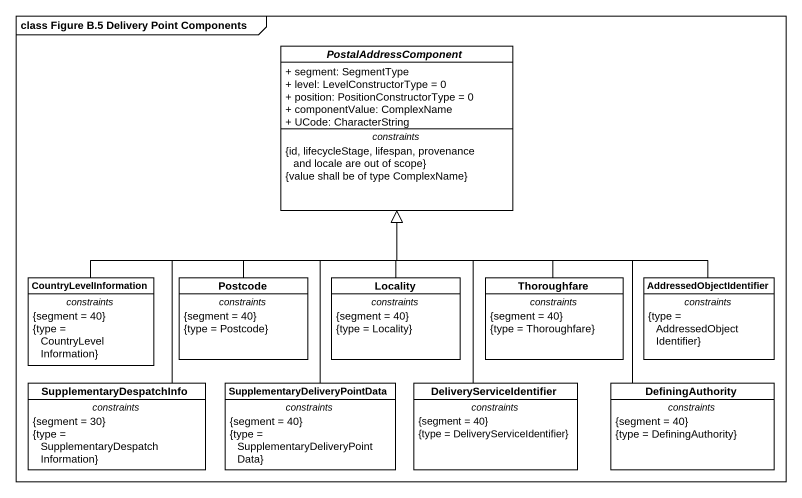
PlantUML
@startuml
mainframe class Figure B.5 Delivery Point Components
hide circle
hide empty members
skinparam classAttributeIconSize 0
abstract class PostalAddressComponent #FFFFFF {
  + segment: SegmentType
  + level: LevelConstructorType = 0
  + position: PositionConstructorType = 0
  + componentValue: ComplexName
  + UCode: CharacterString
  -- constraints --
  {id, lifecycleStage, lifespan, provenance and locale are out of scope}
  {value shall be of type ComplexName}
}
class CountryLevelInformation #FFFFFF {
  -- constraints --
  {segment = 40}
  {type = CountryLevelInformation}
}
class Postcode #FFFFFF {
  -- constraints --
  {segment = 40}
  {type = Postcode}
}
class Locality #FFFFFF {
  -- constraints --
  {segment = 40}
  {type = Locality}
}
class Thoroughfare #FFFFFF {
  -- constraints --
  {segment = 40}
  {type = Thoroughfare}
}
class AddressedObjectIdentifier #FFFFFF {
  -- constraints --
  {type = AddressedObjectIdentifier}
}
class SupplementaryDespatchInfo #FFFFFF {
  -- constraints --
  {segment = 30}
  {type = SupplementaryDespatchInformation}
}
class "SupplementaryDeliveryPointData" as SupplementaryDeliveryPointDa #FFFFFF {
  -- constraints --
  {segment = 40}
  {type = SupplementaryDeliveryPointData}
}
class DeliveryServiceIdentifier #FFFFFF {
  -- constraints --
  {segment = 40}
  {type = DeliveryServiceIdentifier}
}
class DefiningAuthority #FFFFFF {
  -- constraints --
  {segment = 40}
  {type = DefiningAuthority}
}
CountryLevelInformation -up-|> PostalAddressComponent
Postcode -up-|> PostalAddressComponent
Locality -up-|> PostalAddressComponent
Thoroughfare -up-|> PostalAddressComponent
AddressedObjectIdentifier -up-|> PostalAddressComponent
SupplementaryDespatchInfo -up-|> PostalAddressComponent
SupplementaryDeliveryPointDa -up-|> PostalAddressComponent
DeliveryServiceIdentifier -up-|> PostalAddressComponent
DefiningAuthority -up-|> PostalAddressComponent
@enduml
